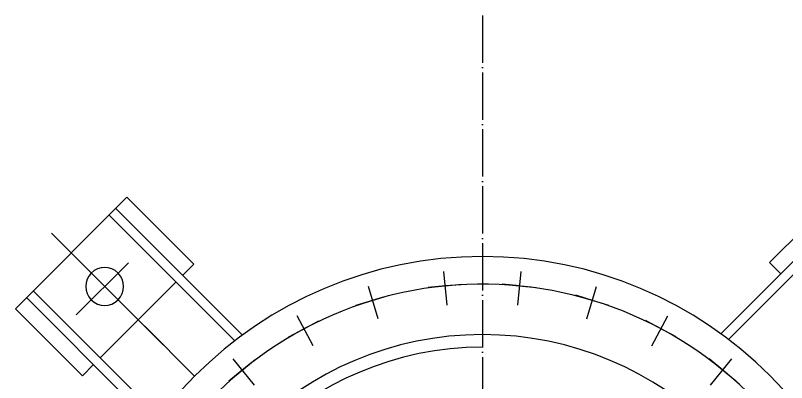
# Model space of a CAD drawing. Header units: millimetres. Extents: x 883 to 5635, y 546 to 4751.
# Drawn here: x 1440.6 to 1929.3, y 1276.7 to 1509.4 of the extents above; entities that cross this region are included whole.
import ezdxf

# ---------------------------------------------------------------- set-up
doc = ezdxf.new("R2010")
doc.units = ezdxf.units.MM
doc.linetypes.add('DASHDOT-M', pattern=[36, 30, -3, 0, -3])
doc.layers.add('1轮廓实线层', color=1, linetype='Continuous')
doc.layers.add('2', color=1, linetype='Continuous')

msp = doc.modelspace()

# ---------------------------------------------------------------- linework, layer by layer
at = {"layer": '1轮廓实线层'}
for p, q in [((1440.55, 1323.44), (1511.27, 1394.15)), ((1511.27, 1394.15), (1553.69, 1351.73)), ((1918.56, 1352.71), (1960.99, 1395.14)), ((1504.19, 1387.08), (1584.46, 1306.81)), ((1968.06, 1388.07), (1887.63, 1307.64)), ((1972.3, 1383.82), (1892.5, 1304.03)), ((1499.95, 1382.84), (1579.62, 1303.17)), ((1553.69, 1351.73), (1546.62, 1344.65)), ((1925.63, 1345.64), (1918.56, 1352.71)), ((1714.3, 1325.68), (1712.19, 1347.09)), ((1758.94, 1325.68), (1761.05, 1347.09)), ((1542.38, 1340.41), (1494.29, 1292.33)), ((1451.87, 1334.76), (1531.66, 1254.96)), ((1670.52, 1316.97), (1664.27, 1337.56)), ((1702.07, 1336.83), (1723.61, 1338.95)), ((1713.09, 1337.92), (1702.07, 1336.83)), ((1760.14, 1337.92), (1749.12, 1339)), ((1749.12, 1339), (1770.65, 1336.88)), ((1802.72, 1316.97), (1808.96, 1337.56)), ((1447.63, 1330.51), (1528.05, 1250.09)), ((1656.35, 1325.52), (1677.06, 1331.81)), ((1806.29, 1328.74), (1795.69, 1331.96)), ((1795.69, 1331.96), (1816.39, 1325.67)), ((1666.95, 1328.74), (1656.35, 1325.52)), ((1482.98, 1281.01), (1440.55, 1323.44)), ((1613.71, 1305.51), (1632.8, 1315.71)), ((1629.28, 1299.89), (1619.14, 1318.87)), ((1849.75, 1310.74), (1839.98, 1315.96)), ((1839.98, 1315.96), (1859.07, 1305.76)), ((1843.95, 1299.89), (1854.1, 1318.87)), ((1623.48, 1310.74), (1613.71, 1305.51)), ((1575.8, 1277.57), (1592.53, 1291.3)), ((1592.17, 1275.09), (1578.52, 1291.72)), ((1888.87, 1284.6), (1880.31, 1291.62)), ((1880.31, 1291.62), (1897.04, 1277.9)), ((1881.07, 1275.09), (1894.72, 1291.72)), ((1490.05, 1288.09), (1482.98, 1281.01)), ((1584.36, 1284.6), (1575.8, 1277.57))]:
    msp.add_line(p, q, dxfattribs=at)
for centre, radius, start, end in [((1736.62, 1099.07), 257.5, 0, 180), ((1736.62, 1099.07), 257.5, 0, 180), ((1497.12, 1337.58), 12, 315, 135), ((1497.12, 1337.58), 12, 135, 315), ((1736.62, 1099.07), 208, 0, 180), ((1736.62, 1099.07), 200, 90, 180)]:
    msp.add_arc(centre, radius, start, end, dxfattribs=at)
at = {"layer": '2', "linetype": 'DASHDOT-M'}
msp.add_line((1736.62, 1509.37), (1736.62, 820.38), dxfattribs=at)
at = {"layer": '2'}
for p, q in [((1463.37, 1371.34), (1534.43, 1300.28)), ((1479.08, 1319.54), (1512.15, 1352.61)), ((1554.14, 1280.75), (1522.32, 1312.57))]:
    msp.add_line(p, q, dxfattribs=at)
msp.add_arc((1736.62, 1099.07), 240, 39.1523, 142.3633, dxfattribs=at)

doc.saveas('drawing.dxf')
